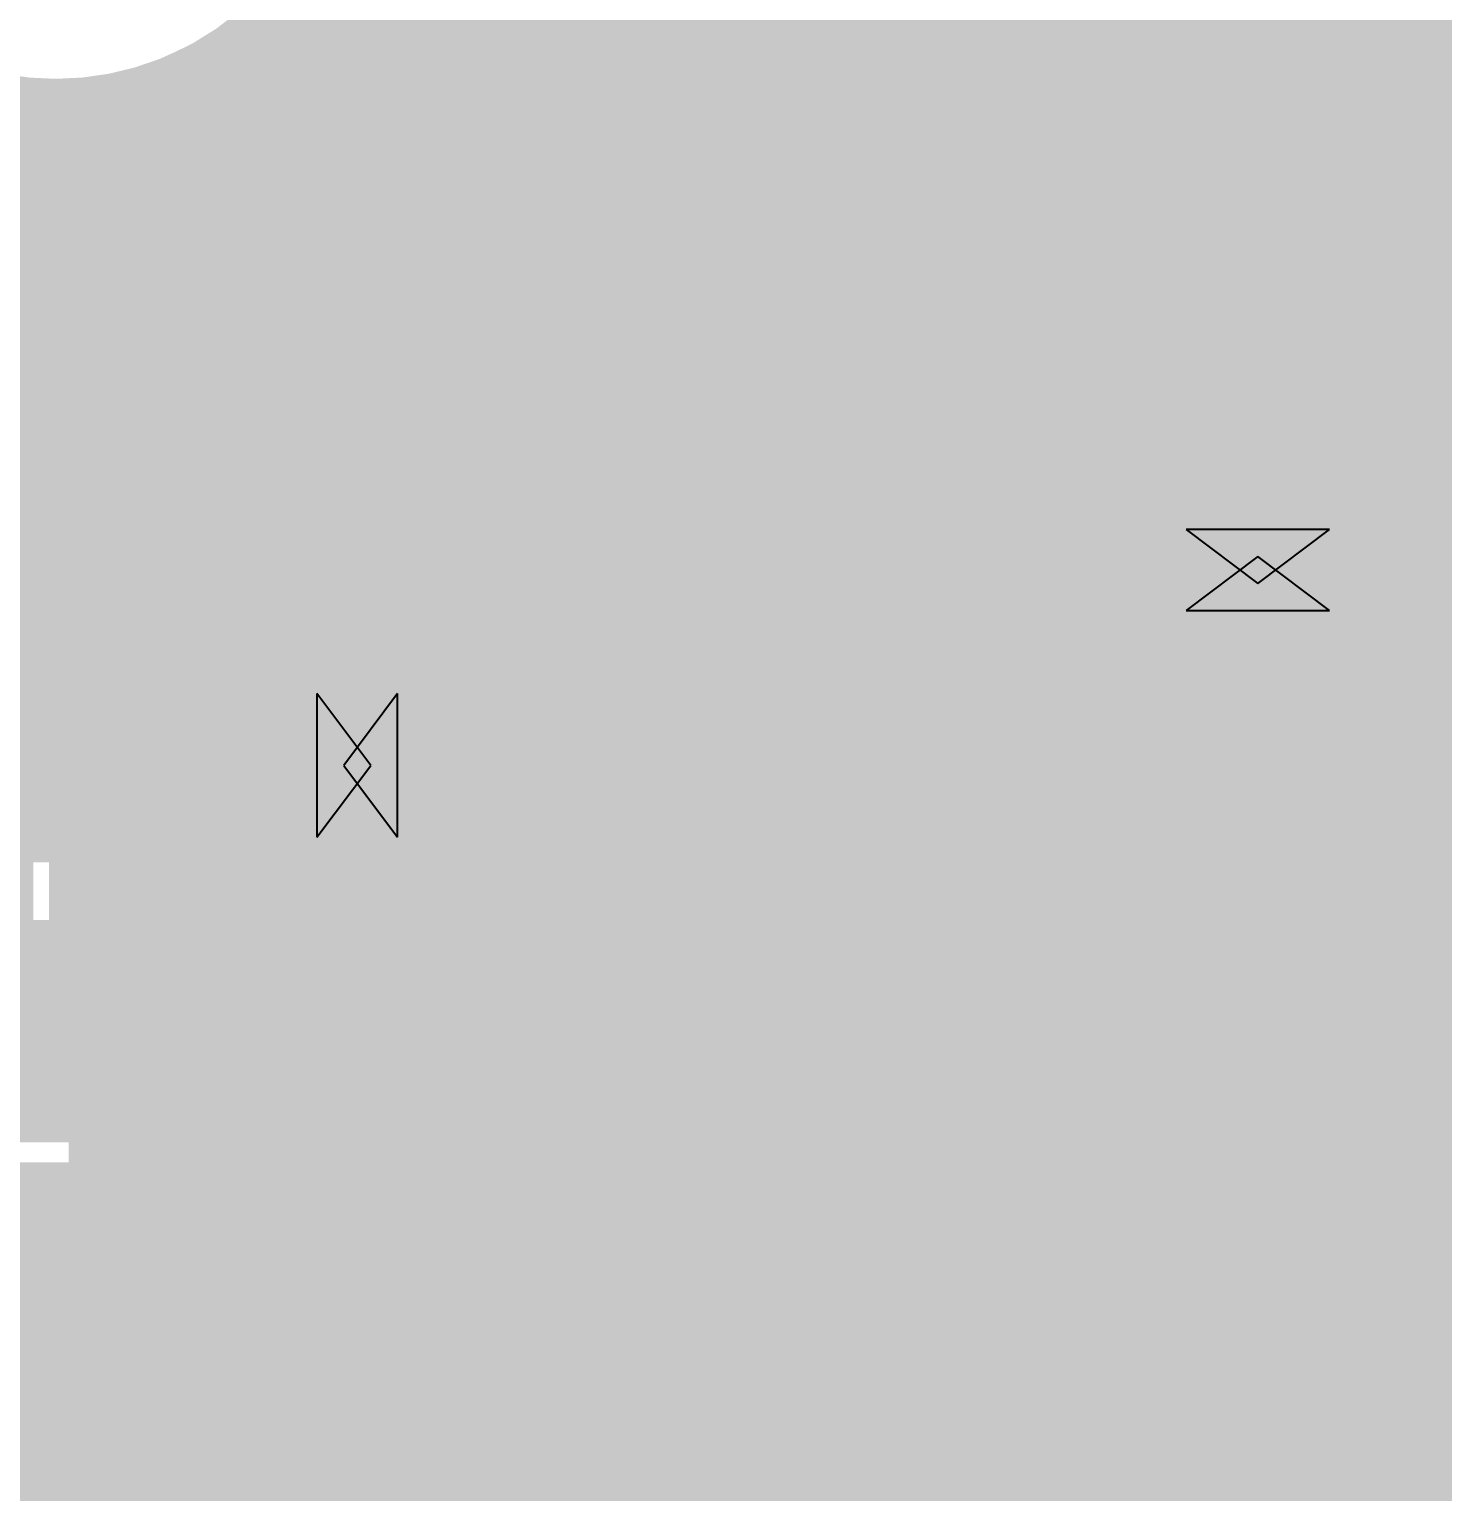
# Model space of a CAD drawing. Header units: inches. Extents: x 0 to 215, y 0 to 215.
# Drawn here: x 0.2835 to 0.3623, y 0.8345 to 0.916 of the extents above; entities that cross this region are included whole.
import ezdxf

# ---------------------------------------------------------------- set-up
doc = ezdxf.new("R2010")
doc.units = ezdxf.units.IN
doc.header["$MEASUREMENT"] = 0
for name, color, linetype in [('BottomLayer', 5, 'Continuous'), ('BottomOverlay', 54, 'Continuous'), ('BottomPaste', 16, 'Continuous'), ('BottomSolder', 6, 'Continuous'), ('TopLayer', 1, 'Continuous'), ('TopOverlay', 2, 'Continuous'), ('TopPaste', 8, 'Continuous'), ('TopSolder', 216, 'Continuous')]:
    doc.layers.add(name, color=color, linetype=linetype)
doc.styles.add('Arial', font='', dxfattribs={"height": 0.2})
doc.styles.get('Arial').set_extended_font_data('Arial')

# ---------------------------------------------------------------- blocks, each defined once
blk = doc.blocks.new('BF82192__10')
at = {"layer": 'BottomLayer'}
for points in [[(-0.153543, 0.151575), (-0.153543, 0.183071), (-0.129921, 0.183071), (-0.129921, 0.151575)], [(-0.106299, 0.151575), (-0.106299, 0.183071), (-0.082677, 0.183071), (-0.082677, 0.151575)]]:
    blk.add_hatch(color=5, dxfattribs=at).paths.add_polyline_path(points)
at = {"layer": 'BottomPaste'}
for points in [[(-0.153543, 0.151575), (-0.153543, 0.183071), (-0.129921, 0.183071), (-0.129921, 0.151575)], [(-0.106299, 0.151575), (-0.106299, 0.183071), (-0.082677, 0.183071), (-0.082677, 0.151575)]]:
    blk.add_hatch(color=16, dxfattribs=at).paths.add_polyline_path(points)
at = {"layer": 'BottomSolder'}
for points in [[(-0.157543, 0.147575), (-0.157543, 0.187071), (-0.125921, 0.187071), (-0.125921, 0.147575)], [(-0.110299, 0.147575), (-0.110299, 0.187071), (-0.078677, 0.187071), (-0.078677, 0.147575)]]:
    blk.add_hatch(color=6, dxfattribs=at).paths.add_polyline_path(points)
at = {"layer": 'BottomOverlay'}
blk.add_lwpolyline([(-0.294898, 0.071118, 0.01, 0.01, -1), (0.295654, 0.071118, 0.01, 0.01, 0)], format="xyseb", dxfattribs=at)
blk.add_lwpolyline([(-0.294898, 0.071118, 0.01, 0.01, -1), (0.295654, 0.071118, 0.01, 0.01, 0)], format="xyseb", dxfattribs=at)
blk = doc.blocks.new('D0201_BI_A_57')
at = {"layer": 'TopLayer'}
for points in [[(-0.015227, 0.007887), (-0.004596, 0.007887), (-0.004596, -0.007861), (-0.015227, -0.007861)], [(0.004848, 0.007887), (0.015477, 0.007887), (0.015477, -0.007861), (0.004848, -0.007861)]]:
    blk.add_hatch(color=1, dxfattribs=at).paths.add_polyline_path(points)
at = {"layer": 'TopPaste'}
for points in [[(-0.015227, 0.007887), (-0.004596, 0.007887), (-0.004596, -0.007861), (-0.015227, -0.007861)], [(0.004848, 0.007887), (0.015477, 0.007887), (0.015477, -0.007861), (0.004848, -0.007861)]]:
    blk.add_hatch(color=8, dxfattribs=at).paths.add_polyline_path(points)
at = {"layer": 'TopSolder'}
for points in [[(-0.017195, 0.009856), (-0.002628, 0.009856), (-0.002628, -0.00983), (-0.017195, -0.00983)], [(0.002878, 0.009856), (0.017447, 0.009856), (0.017447, -0.00983), (0.002878, -0.00983)]]:
    blk.add_hatch(color=216, dxfattribs=at).paths.add_polyline_path(points)
at = {"layer": 'TopOverlay'}
for p, q in [((0.001025, 0.000013), (-0.001975, 0.004013)), ((-0.001975, 0.004013), (-0.001975, -0.003987)), ((0.002525, 0.004013), (-0.000474, 0.000013)), ((0.002525, -0.003987), (0.002525, 0.004013)), ((-0.001975, -0.003987), (0.001025, 0.000013)), ((-0.000474, 0.000013), (0.002525, -0.003987))]:
    blk.add_line(p, q, dxfattribs=at)
for points in [[(-0.021324, 0.013013, 0.002, 0.002, 1), (-0.019325, 0.013013, 0.002, 0.002, 1)], [(-0.021324, 0.013013, 0.002, 0.002, 1), (-0.019325, 0.013013, 0.002, 0.002, 1)], [(-0.003574, 0.013013, 0.002, 0.002, 1), (-0.001574, 0.013013, 0.002, 0.002, 1)], [(0.001525, 0.012787, 0.002, 0.002, 1), (0.003524, 0.012787, 0.002, 0.002, 1)], [(0.001574, 0.013037, 0.002, 0.002, 1), (0.003574, 0.013037, 0.002, 0.002, 1)], [(0.001574, 0.013037, 0.002, 0.002, 1), (0.003574, 0.013037, 0.002, 0.002, 1)], [(0.019325, 0.013037, 0.002, 0.002, 1), (0.021324, 0.013037, 0.002, 0.002, 1)], [(0.019325, 0.013037, 0.002, 0.002, 1), (0.021324, 0.013037, 0.002, 0.002, 1)], [(-0.021324, 0.010013, 0.002, 0.002, 1), (-0.019325, 0.010013, 0.002, 0.002, 1)], [(-0.021324, 0.010013, 0.002, 0.002, 1), (-0.019325, 0.010013, 0.002, 0.002, 1)], [(0.019325, -0.010013, 0.002, 0.002, 1), (0.021324, -0.010013, 0.002, 0.002, 1)], [(0.019325, -0.010013, 0.002, 0.002, 1), (0.021324, -0.010013, 0.002, 0.002, 1)], [(-0.021324, -0.013037, 0.002, 0.002, 1), (-0.019325, -0.013037, 0.002, 0.002, 1)], [(-0.021324, -0.013037, 0.002, 0.002, 1), (-0.019325, -0.013037, 0.002, 0.002, 1)], [(-0.003574, -0.013037, 0.002, 0.002, 1), (-0.001574, -0.013037, 0.002, 0.002, 1)], [(-0.003574, -0.013037, 0.002, 0.002, 1), (-0.001574, -0.013037, 0.002, 0.002, 1)], [(-0.003524, -0.012787, 0.002, 0.002, 1), (-0.001525, -0.012787, 0.002, 0.002, 1)], [(0.001574, -0.013013, 0.002, 0.002, 1), (0.003574, -0.013013, 0.002, 0.002, 1)], [(0.019325, -0.013013, 0.002, 0.002, 1), (0.021324, -0.013013, 0.002, 0.002, 1)], [(0.019325, -0.013013, 0.002, 0.002, 1), (0.021324, -0.013013, 0.002, 0.002, 1)]]:
    blk.add_lwpolyline(points, format="xyseb", close=True, dxfattribs=at)
for points in [[(-0.002574, 0.013013, 0.004, 0.004, 0), (-0.020324, 0.013013, 0.004, 0.004, 0)], [(-0.020324, 0.013013, 0.004, 0.004, 0), (-0.020324, 0.010013, 0.004, 0.004, 0)], [(0.002574, 0.013037, 0.004, 0.004, 0), (0.002524, 0.012787, 0.004, 0.004, 0)], [(0.020324, 0.013037, 0.004, 0.004, 0), (0.002574, 0.013037, 0.004, 0.004, 0)], [(0.020324, 0.013037, 0.004, 0.004, 0), (0.020324, -0.010013, 0.004, 0.004, 0)], [(-0.020324, 0.010013, 0.004, 0.004, 0), (-0.020324, -0.013037, 0.004, 0.004, 0)], [(0.020324, -0.010013, 0.004, 0.004, 0), (0.020324, -0.013013, 0.004, 0.004, 0)], [(-0.002574, -0.013037, 0.004, 0.004, 0), (-0.020324, -0.013037, 0.004, 0.004, 0)], [(-0.002524, -0.012787, 0.004, 0.004, 0), (-0.002574, -0.013037, 0.004, 0.004, 0)], [(0.020324, -0.013013, 0.004, 0.004, 0), (0.002574, -0.013013, 0.004, 0.004, 0)]]:
    blk.add_lwpolyline(points, format="xyseb", dxfattribs=at)
blk = doc.blocks.new('D0201_BI_A_60')
at = {"layer": 'TopLayer'}
for points in [[(-0.015227, 0.007887), (-0.004596, 0.007887), (-0.004596, -0.007861), (-0.015227, -0.007861)], [(0.004848, 0.007887), (0.015477, 0.007887), (0.015477, -0.007861), (0.004848, -0.007861)]]:
    blk.add_hatch(color=1, dxfattribs=at).paths.add_polyline_path(points)
at = {"layer": 'TopPaste'}
for points in [[(-0.015227, 0.007887), (-0.004596, 0.007887), (-0.004596, -0.007861), (-0.015227, -0.007861)], [(0.004848, 0.007887), (0.015477, 0.007887), (0.015477, -0.007861), (0.004848, -0.007861)]]:
    blk.add_hatch(color=8, dxfattribs=at).paths.add_polyline_path(points)
at = {"layer": 'TopSolder'}
for points in [[(-0.017195, 0.009856), (-0.002628, 0.009856), (-0.002628, -0.00983), (-0.017195, -0.00983)], [(0.002878, 0.009856), (0.017447, 0.009856), (0.017447, -0.00983), (0.002878, -0.00983)]]:
    blk.add_hatch(color=216, dxfattribs=at).paths.add_polyline_path(points)
at = {"layer": 'TopOverlay'}
for p, q in [((0.001025, 0.000013), (-0.001975, 0.004013)), ((-0.001975, 0.004013), (-0.001975, -0.003987)), ((0.002525, 0.004013), (-0.000474, 0.000013)), ((0.002525, -0.003987), (0.002525, 0.004013)), ((-0.001975, -0.003987), (0.001025, 0.000013)), ((-0.000474, 0.000013), (0.002525, -0.003987))]:
    blk.add_line(p, q, dxfattribs=at)
for points in [[(-0.021324, 0.013013, 0.002, 0.002, 1), (-0.019325, 0.013013, 0.002, 0.002, 1)], [(-0.021324, 0.013013, 0.002, 0.002, 1), (-0.019325, 0.013013, 0.002, 0.002, 1)], [(-0.003574, 0.013013, 0.002, 0.002, 1), (-0.001574, 0.013013, 0.002, 0.002, 1)], [(0.001525, 0.012787, 0.002, 0.002, 1), (0.003524, 0.012787, 0.002, 0.002, 1)], [(0.001574, 0.013037, 0.002, 0.002, 1), (0.003574, 0.013037, 0.002, 0.002, 1)], [(0.001574, 0.013037, 0.002, 0.002, 1), (0.003574, 0.013037, 0.002, 0.002, 1)], [(0.019325, 0.013037, 0.002, 0.002, 1), (0.021324, 0.013037, 0.002, 0.002, 1)], [(0.019325, 0.013037, 0.002, 0.002, 1), (0.021324, 0.013037, 0.002, 0.002, 1)], [(-0.021324, 0.010013, 0.002, 0.002, 1), (-0.019325, 0.010013, 0.002, 0.002, 1)], [(-0.021324, 0.010013, 0.002, 0.002, 1), (-0.019325, 0.010013, 0.002, 0.002, 1)], [(0.019325, -0.010013, 0.002, 0.002, 1), (0.021324, -0.010013, 0.002, 0.002, 1)], [(0.019325, -0.010013, 0.002, 0.002, 1), (0.021324, -0.010013, 0.002, 0.002, 1)], [(-0.021324, -0.013037, 0.002, 0.002, 1), (-0.019325, -0.013037, 0.002, 0.002, 1)], [(-0.021324, -0.013037, 0.002, 0.002, 1), (-0.019325, -0.013037, 0.002, 0.002, 1)], [(-0.003574, -0.013037, 0.002, 0.002, 1), (-0.001574, -0.013037, 0.002, 0.002, 1)], [(-0.003574, -0.013037, 0.002, 0.002, 1), (-0.001574, -0.013037, 0.002, 0.002, 1)], [(-0.003524, -0.012787, 0.002, 0.002, 1), (-0.001525, -0.012787, 0.002, 0.002, 1)], [(0.001574, -0.013013, 0.002, 0.002, 1), (0.003574, -0.013013, 0.002, 0.002, 1)], [(0.019325, -0.013013, 0.002, 0.002, 1), (0.021324, -0.013013, 0.002, 0.002, 1)], [(0.019325, -0.013013, 0.002, 0.002, 1), (0.021324, -0.013013, 0.002, 0.002, 1)]]:
    blk.add_lwpolyline(points, format="xyseb", close=True, dxfattribs=at)
for points in [[(-0.002574, 0.013013, 0.004, 0.004, 0), (-0.020324, 0.013013, 0.004, 0.004, 0)], [(-0.020324, 0.010013, 0.004, 0.004, 0), (-0.020324, 0.013013, 0.004, 0.004, 0)], [(0.002524, 0.012787, 0.004, 0.004, 0), (0.002574, 0.013037, 0.004, 0.004, 0)], [(0.020324, 0.013037, 0.004, 0.004, 0), (0.002574, 0.013037, 0.004, 0.004, 0)], [(0.020324, -0.010013, 0.004, 0.004, 0), (0.020324, 0.013037, 0.004, 0.004, 0)], [(-0.020324, -0.013037, 0.004, 0.004, 0), (-0.020324, 0.010013, 0.004, 0.004, 0)], [(0.020324, -0.013013, 0.004, 0.004, 0), (0.020324, -0.010013, 0.004, 0.004, 0)], [(-0.002574, -0.013037, 0.004, 0.004, 0), (-0.020324, -0.013037, 0.004, 0.004, 0)], [(-0.002574, -0.013037, 0.004, 0.004, 0), (-0.002524, -0.012787, 0.004, 0.004, 0)], [(0.020324, -0.013013, 0.004, 0.004, 0), (0.002574, -0.013013, 0.004, 0.004, 0)]]:
    blk.add_lwpolyline(points, format="xyseb", dxfattribs=at)
blk = doc.blocks.new('C0402_64')
at = {"layer": 'TopLayer'}
for points in [[(-0.02953, 0.012795), (-0.00591, 0.012795), (-0.00591, -0.012795), (-0.02953, -0.012795)], [(0.00591, 0.012795), (0.02953, 0.012795), (0.02953, -0.012795), (0.00591, -0.012795)]]:
    blk.add_hatch(color=1, dxfattribs=at).paths.add_polyline_path(points)
at = {"layer": 'TopPaste'}
for points in [[(-0.02953, 0.012795), (-0.00591, 0.012795), (-0.00591, -0.012795), (-0.02953, -0.012795)], [(0.00591, 0.012795), (0.02953, 0.012795), (0.02953, -0.012795), (0.00591, -0.012795)]]:
    blk.add_hatch(color=8, dxfattribs=at).paths.add_polyline_path(points)
at = {"layer": 'TopSolder'}
for points in [[(-0.03153, 0.014795), (-0.00391, 0.014795), (-0.00391, -0.014795), (-0.03153, -0.014795)], [(0.00391, 0.014795), (0.03153, 0.014795), (0.03153, -0.014795), (0.00391, -0.014795)]]:
    blk.add_hatch(color=216, dxfattribs=at).paths.add_polyline_path(points)
at = {"layer": 'TopOverlay'}
for points in [[(-0.032, -0.017, 0.004, 0.004, 0), (-0.032, 0.017, 0.004, 0.004, 0)], [(-0.007, 0.017, 0.004, 0.004, 0), (-0.032, 0.017, 0.004, 0.004, 0)], [(0.011, 0.017, 0.004, 0.004, 0), (0.008, 0.017, 0.004, 0.004, 0)], [(0.032, 0.017, 0.004, 0.004, 0), (0.011, 0.017, 0.004, 0.004, 0)], [(0.032, -0.017, 0.004, 0.004, 0), (0.032, 0.017, 0.004, 0.004, 0)], [(-0.011, -0.017, 0.004, 0.004, 0), (-0.032, -0.017, 0.004, 0.004, 0)], [(-0.007, -0.017, 0.004, 0.004, 0), (-0.011, -0.017, 0.004, 0.004, 0)], [(0.032, -0.017, 0.004, 0.004, 0), (0.008, -0.017, 0.004, 0.004, 0)]]:
    blk.add_lwpolyline(points, format="xyseb", dxfattribs=at)
for points in [[(-0.033, 0.017, 0.002, 0.002, 1), (-0.031, 0.017, 0.002, 0.002, 1)], [(-0.033, 0.017, 0.002, 0.002, 1), (-0.031, 0.017, 0.002, 0.002, 1)], [(-0.008, 0.017, 0.002, 0.002, 1), (-0.006, 0.017, 0.002, 0.002, 1)], [(0.007, 0.017, 0.002, 0.002, 1), (0.009, 0.017, 0.002, 0.002, 1)], [(0.01, 0.017, 0.002, 0.002, 1), (0.012, 0.017, 0.002, 0.002, 1)], [(0.01, 0.017, 0.002, 0.002, 1), (0.012, 0.017, 0.002, 0.002, 1)], [(0.031, 0.017, 0.002, 0.002, 1), (0.033, 0.017, 0.002, 0.002, 1)], [(0.031, 0.017, 0.002, 0.002, 1), (0.033, 0.017, 0.002, 0.002, 1)], [(-0.033, -0.017, 0.002, 0.002, 1), (-0.031, -0.017, 0.002, 0.002, 1)], [(-0.033, -0.017, 0.002, 0.002, 1), (-0.031, -0.017, 0.002, 0.002, 1)], [(-0.012, -0.017, 0.002, 0.002, 1), (-0.01, -0.017, 0.002, 0.002, 1)], [(-0.012, -0.017, 0.002, 0.002, 1), (-0.01, -0.017, 0.002, 0.002, 1)], [(-0.008, -0.017, 0.002, 0.002, 1), (-0.006, -0.017, 0.002, 0.002, 1)], [(0.007, -0.017, 0.002, 0.002, 1), (0.009, -0.017, 0.002, 0.002, 1)], [(0.031, -0.017, 0.002, 0.002, 1), (0.033, -0.017, 0.002, 0.002, 1)], [(0.031, -0.017, 0.002, 0.002, 1), (0.033, -0.017, 0.002, 0.002, 1)]]:
    blk.add_lwpolyline(points, format="xyseb", close=True, dxfattribs=at)
blk = doc.blocks.new('C0201_70')
at = {"layer": 'TopLayer'}
for points in [[(-0.016727, 0.007874), (-0.004916, 0.007874), (-0.004916, -0.007874), (-0.016727, -0.007874)], [(0.004919, 0.007874), (0.01673, 0.007874), (0.01673, -0.007874), (0.004919, -0.007874)]]:
    blk.add_hatch(color=1, dxfattribs=at).paths.add_polyline_path(points)
at = {"layer": 'TopPaste'}
for points in [[(-0.016727, 0.007874), (-0.004916, 0.007874), (-0.004916, -0.007874), (-0.016727, -0.007874)], [(0.004919, 0.007874), (0.01673, 0.007874), (0.01673, -0.007874), (0.004919, -0.007874)]]:
    blk.add_hatch(color=8, dxfattribs=at).paths.add_polyline_path(points)
at = {"layer": 'TopSolder'}
for points in [[(-0.020727, 0.011874), (-0.000916, 0.011874), (-0.000916, -0.011874), (-0.020727, -0.011874)], [(0.000919, 0.011874), (0.02073, 0.011874), (0.02073, -0.011874), (0.000919, -0.011874)]]:
    blk.add_hatch(color=216, dxfattribs=at).paths.add_polyline_path(points)
at = {"layer": 'TopOverlay'}
for points in [[(-0.023623, 0.011812, 0.003937, 0.003937, -0.414214), (-0.020474, 0.014961, 0.003937, 0.003937, 0)], [(-0.019685, 0.014961, 0.003937, 0.003937, 0), (-0.020474, 0.014961, 0.003937, 0.003937, 0)], [(-0.003935, 0.014961, 0.003937, 0.003937, 0), (-0.019685, 0.014961, 0.003937, 0.003937, 0)], [(0.019685, 0.014961, 0.003937, 0.003937, 0), (0.003938, 0.014961, 0.003937, 0.003937, 0)], [(0.020474, 0.014961, 0.003937, 0.003937, 0), (0.019685, 0.014961, 0.003937, 0.003937, 0)], [(0.020474, 0.014961, 0.003937, 0.003937, -0.414214), (0.023623, 0.011812, 0.003937, 0.003937, 0)], [(-0.023623, 0.011812, 0.003937, 0.003937, 0), (-0.023623, -0.011811, 0.003937, 0.003937, 0)], [(0.023623, 0.011812, 0.003937, 0.003937, 0), (0.023623, -0.011811, 0.003937, 0.003937, 0)], [(-0.020473, -0.014961, 0.003937, 0.003937, -0.414214), (-0.023623, -0.011811, 0.003937, 0.003937, 0)], [(0.023623, -0.011811, 0.003937, 0.003937, -0.414214), (0.020473, -0.014961, 0.003937, 0.003937, 0)], [(-0.019685, -0.014961, 0.003937, 0.003937, 0), (-0.020473, -0.014961, 0.003937, 0.003937, 0)], [(-0.003935, -0.014961, 0.003937, 0.003937, 0), (-0.019685, -0.014961, 0.003937, 0.003937, 0)], [(0.019685, -0.014961, 0.003937, 0.003937, 0), (0.003938, -0.014961, 0.003937, 0.003937, 0)], [(0.020473, -0.014961, 0.003937, 0.003937, 0), (0.019685, -0.014961, 0.003937, 0.003937, 0)]]:
    blk.add_lwpolyline(points, format="xyseb", dxfattribs=at)
for points in [[(-0.021458, 0.014961, 0.001969, 0.001969, 1), (-0.01949, 0.014961, 0.001969, 0.001969, 1)], [(-0.021458, 0.014961, 0.001969, 0.001969, 1), (-0.01949, 0.014961, 0.001969, 0.001969, 1)], [(-0.020669, 0.014961, 0.001969, 0.001969, 1), (-0.018701, 0.014961, 0.001969, 0.001969, 1)], [(-0.020669, 0.014961, 0.001969, 0.001969, 1), (-0.018701, 0.014961, 0.001969, 0.001969, 1)], [(-0.004919, 0.014961, 0.001969, 0.001969, 1), (-0.002951, 0.014961, 0.001969, 0.001969, 1)], [(0.002954, 0.014961, 0.001969, 0.001969, 1), (0.004922, 0.014961, 0.001969, 0.001969, 1)], [(0.018701, 0.014961, 0.001969, 0.001969, 1), (0.020669, 0.014961, 0.001969, 0.001969, 1)], [(0.018701, 0.014961, 0.001969, 0.001969, 1), (0.020669, 0.014961, 0.001969, 0.001969, 1)], [(0.01949, 0.014961, 0.001969, 0.001969, 1), (0.021458, 0.014961, 0.001969, 0.001969, 1)], [(0.01949, 0.014961, 0.001969, 0.001969, 1), (0.021458, 0.014961, 0.001969, 0.001969, 1)], [(-0.024607, 0.011812, 0.001969, 0.001969, 1), (-0.022639, 0.011812, 0.001969, 0.001969, 1)], [(-0.024607, 0.011812, 0.001969, 0.001969, 1), (-0.022639, 0.011812, 0.001969, 0.001969, 1)], [(0.022639, 0.011812, 0.001969, 0.001969, 1), (0.024607, 0.011812, 0.001969, 0.001969, 1)], [(0.022639, 0.011812, 0.001969, 0.001969, 1), (0.024607, 0.011812, 0.001969, 0.001969, 1)], [(-0.024607, -0.011811, 0.001969, 0.001969, 1), (-0.022639, -0.011811, 0.001969, 0.001969, 1)], [(-0.024607, -0.011811, 0.001969, 0.001969, 1), (-0.022639, -0.011811, 0.001969, 0.001969, 1)], [(0.022639, -0.011811, 0.001969, 0.001969, 1), (0.024607, -0.011811, 0.001969, 0.001969, 1)], [(0.022639, -0.011811, 0.001969, 0.001969, 1), (0.024607, -0.011811, 0.001969, 0.001969, 1)], [(-0.021457, -0.014961, 0.001969, 0.001969, 1), (-0.019489, -0.014961, 0.001969, 0.001969, 1)], [(-0.021457, -0.014961, 0.001969, 0.001969, 1), (-0.019489, -0.014961, 0.001969, 0.001969, 1)], [(-0.020669, -0.014961, 0.001969, 0.001969, 1), (-0.018701, -0.014961, 0.001969, 0.001969, 1)], [(-0.020669, -0.014961, 0.001969, 0.001969, 1), (-0.018701, -0.014961, 0.001969, 0.001969, 1)], [(-0.004919, -0.014961, 0.001969, 0.001969, 1), (-0.002951, -0.014961, 0.001969, 0.001969, 1)], [(0.002954, -0.014961, 0.001969, 0.001969, 1), (0.004922, -0.014961, 0.001969, 0.001969, 1)], [(0.018701, -0.014961, 0.001969, 0.001969, 1), (0.020669, -0.014961, 0.001969, 0.001969, 1)], [(0.018701, -0.014961, 0.001969, 0.001969, 1), (0.020669, -0.014961, 0.001969, 0.001969, 1)], [(0.019489, -0.014961, 0.001969, 0.001969, 1), (0.021457, -0.014961, 0.001969, 0.001969, 1)], [(0.019489, -0.014961, 0.001969, 0.001969, 1), (0.021457, -0.014961, 0.001969, 0.001969, 1)]]:
    blk.add_lwpolyline(points, format="xyseb", close=True, dxfattribs=at)

msp = doc.modelspace()

# ---------------------------------------------------------------- linework, layer by layer
at = {"layer": 'BottomLayer'}
for points in [[(0.192, 0.835, 0.011811, 0.011811, 0), (0.285, 0.928, 0.011811, 0.011811, 0)], [(0.303248, 0.929, 0.005, 0.005, -0.29825), (0.292297, 0.912274, 0.005, 0.005, 0)], [(0.297365, 0.91558, 0.005, 0.005, 0), (0.382854, 0.91558, 0.005, 0.005, 0)], [(0.272911, 0.892889, 0.005, 0.005, 0), (0.292297, 0.912274, 0.005, 0.005, 0)], [(0.291587, 0.911564, 0.005, 0.005, 0), (0.382854, 0.911564, 0.005, 0.005, 0)], [(0.287571, 0.907548, 0.005, 0.005, 0), (0.382854, 0.907548, 0.005, 0.005, 0)], [(0.283555, 0.903532, 0.005, 0.005, 0), (0.382854, 0.903532, 0.005, 0.005, 0)], [(0.279539, 0.899517, 0.005, 0.005, 0), (0.382854, 0.899517, 0.005, 0.005, 0)], [(0.275524, 0.895501, 0.005, 0.005, 0), (0.382854, 0.895501, 0.005, 0.005, 0)], [(0.272911, 0.892889, 0.005, 0.005, -0.293287), (0.284232, 0.876752, 0.005, 0.005, 0)], [(0.275654, 0.891485, 0.005, 0.005, 0), (0.382854, 0.891485, 0.005, 0.005, 0)], [(0.280193, 0.88747, 0.005, 0.005, 0), (0.382854, 0.88747, 0.005, 0.005, 0)], [(0.282656, 0.883454, 0.005, 0.005, 0), (0.382854, 0.883454, 0.005, 0.005, 0)], [(0.286398, 0.88213, 0.005, 0.005, 0), (0.322894, 0.88213, 0.005, 0.005, 0)], [(0.286398, 0.876752, 0.005, 0.005, 0), (0.286398, 0.88213, 0.005, 0.005, 0)], [(0.322894, 0.83776, 0.005, 0.005, 0), (0.322894, 0.88213, 0.005, 0.005, 0)], [(0.333642, 0.88213, 0.005, 0.005, 0), (0.370138, 0.88213, 0.005, 0.005, 0)], [(0.333642, 0.83776, 0.005, 0.005, 0), (0.333642, 0.88213, 0.005, 0.005, 0)], [(0.35189, 0.859945, 0.01, 0.01, 0), (0.35189, 0.87963, 0.01, 0.01, 0)], [(0.322894, 0.879438, 0.005, 0.005, 0), (0.333642, 0.879438, 0.005, 0.005, 0)], [(0.322894, 0.875423, 0.005, 0.005, 0), (0.333642, 0.875423, 0.005, 0.005, 0)], [(0.322894, 0.871407, 0.005, 0.005, 0), (0.333642, 0.871407, 0.005, 0.005, 0)], [(0.322894, 0.867391, 0.005, 0.005, 0), (0.333642, 0.867391, 0.005, 0.005, 0)], [(0.275118, 0.860472, 0.011811, 0.011811, 0), (0.304118, 0.860472, 0.011811, 0.011811, 0)], [(0.304118, 0.860472, 0.011811, 0.011811, 0), (0.30459, 0.86, 0.011811, 0.011811, 0)], [(0.322894, 0.863375, 0.005, 0.005, 0), (0.333642, 0.863375, 0.005, 0.005, 0)], [(0.35189, 0.856008, 0.011811, 0.011811, 0), (0.35189, 0.859945, 0.011811, 0.011811, 0)], [(0.336142, 0.859945, 0.01, 0.01, 0), (0.35189, 0.859945, 0.01, 0.01, 0)], [(0.35189, 0.859945, 0.01, 0.01, 0), (0.367638, 0.859945, 0.01, 0.01, 0)], [(0.35189, 0.84026, 0.01, 0.01, 0), (0.35189, 0.859945, 0.01, 0.01, 0)], [(0.30459, 0.86, 0.007874, 0.007874, 0), (0.304646, 0.859945, 0.007874, 0.007874, 0)], [(0.322894, 0.85936, 0.005, 0.005, 0), (0.333642, 0.85936, 0.005, 0.005, 0)], [(0.35189, 0.856008, 0.011811, 0.011811, 0), (0.383898, 0.824, 0.011811, 0.011811, 0)], [(0.322894, 0.855344, 0.005, 0.005, 0), (0.333642, 0.855344, 0.005, 0.005, 0)], [(0.322894, 0.851328, 0.005, 0.005, 0), (0.333642, 0.851328, 0.005, 0.005, 0)], [(0.322894, 0.847313, 0.005, 0.005, 0), (0.333642, 0.847313, 0.005, 0.005, 0)], [(0.275118, 0.844193, 0.005, 0.005, 0), (0.286398, 0.844193, 0.005, 0.005, 0)], [(0.286398, 0.83776, 0.005, 0.005, 0), (0.286398, 0.844193, 0.005, 0.005, 0)], [(0.22332, 0.843297, 0.005, 0.005, 0), (0.286398, 0.843297, 0.005, 0.005, 0)], [(0.322894, 0.843297, 0.005, 0.005, 0), (0.333642, 0.843297, 0.005, 0.005, 0)], [(0.219304, 0.839281, 0.005, 0.005, 0), (0.286398, 0.839281, 0.005, 0.005, 0)], [(0.322894, 0.839281, 0.005, 0.005, 0), (0.333642, 0.839281, 0.005, 0.005, 0)], [(0.286398, 0.83776, 0.005, 0.005, 0), (0.322894, 0.83776, 0.005, 0.005, 0)], [(0.333642, 0.83776, 0.005, 0.005, 0), (0.370138, 0.83776, 0.005, 0.005, 0)], [(0.215288, 0.835266, 0.005, 0.005, 0), (0.311861, 0.835266, 0.005, 0.005, 0)], [(0.299762, 0.815563, 0.005, 0.005, -1.216651), (0.327311, 0.821, 0.005, 0.005, 0)], [(0.313, 0.821, 0.01, 0.01, 0), (0.313, 0.832811, 0.01, 0.01, 0)], [(0.314139, 0.835266, 0.005, 0.005, 0), (0.480295, 0.835266, 0.005, 0.005, 0)]]:
    msp.add_lwpolyline(points, format="xyseb", dxfattribs=at)
for points in [[(0.296115, 0.91558, 0.0025, 0.0025, 1), (0.298615, 0.91558, 0.0025, 0.0025, 1)], [(0.291047, 0.912274, 0.0025, 0.0025, 1), (0.293547, 0.912274, 0.0025, 0.0025, 1)], [(0.291047, 0.912274, 0.0025, 0.0025, 1), (0.293547, 0.912274, 0.0025, 0.0025, 1)], [(0.290336, 0.911564, 0.0025, 0.0025, 1), (0.292836, 0.911564, 0.0025, 0.0025, 1)], [(0.286321, 0.907548, 0.0025, 0.0025, 1), (0.288821, 0.907548, 0.0025, 0.0025, 1)], [(0.282305, 0.903532, 0.0025, 0.0025, 1), (0.284805, 0.903532, 0.0025, 0.0025, 1)], [(0.281406, 0.883454, 0.0025, 0.0025, 1), (0.283906, 0.883454, 0.0025, 0.0025, 1)], [(0.285148, 0.88213, 0.0025, 0.0025, 1), (0.287648, 0.88213, 0.0025, 0.0025, 1)], [(0.285148, 0.88213, 0.0025, 0.0025, 1), (0.287648, 0.88213, 0.0025, 0.0025, 1)], [(0.321644, 0.88213, 0.0025, 0.0025, 1), (0.324144, 0.88213, 0.0025, 0.0025, 1)], [(0.321644, 0.88213, 0.0025, 0.0025, 1), (0.324144, 0.88213, 0.0025, 0.0025, 1)], [(0.332392, 0.88213, 0.0025, 0.0025, 1), (0.334892, 0.88213, 0.0025, 0.0025, 1)], [(0.332392, 0.88213, 0.0025, 0.0025, 1), (0.334892, 0.88213, 0.0025, 0.0025, 1)], [(0.34939, 0.87963, 0.005, 0.005, 1), (0.35439, 0.87963, 0.005, 0.005, 1)], [(0.321644, 0.879438, 0.0025, 0.0025, 1), (0.324144, 0.879438, 0.0025, 0.0025, 1)], [(0.332392, 0.879438, 0.0025, 0.0025, 1), (0.334892, 0.879438, 0.0025, 0.0025, 1)], [(0.282983, 0.876752, 0.0025, 0.0025, 1), (0.285482, 0.876752, 0.0025, 0.0025, 1)], [(0.285148, 0.876752, 0.0025, 0.0025, 1), (0.287648, 0.876752, 0.0025, 0.0025, 1)], [(0.321644, 0.875423, 0.0025, 0.0025, 1), (0.324144, 0.875423, 0.0025, 0.0025, 1)], [(0.332392, 0.875423, 0.0025, 0.0025, 1), (0.334892, 0.875423, 0.0025, 0.0025, 1)], [(0.321644, 0.871407, 0.0025, 0.0025, 1), (0.324144, 0.871407, 0.0025, 0.0025, 1)], [(0.332392, 0.871407, 0.0025, 0.0025, 1), (0.334892, 0.871407, 0.0025, 0.0025, 1)], [(0.321644, 0.867391, 0.0025, 0.0025, 1), (0.324144, 0.867391, 0.0025, 0.0025, 1)], [(0.332392, 0.867391, 0.0025, 0.0025, 1), (0.334892, 0.867391, 0.0025, 0.0025, 1)], [(0.301165, 0.860472, 0.005906, 0.005906, 1), (0.307071, 0.860472, 0.005906, 0.005906, 1)], [(0.301165, 0.860472, 0.005906, 0.005906, 1), (0.307071, 0.860472, 0.005906, 0.005906, 1)], [(0.301638, 0.86, 0.005906, 0.005906, 1), (0.307543, 0.86, 0.005906, 0.005906, 1)], [(0.321644, 0.863375, 0.0025, 0.0025, 1), (0.324144, 0.863375, 0.0025, 0.0025, 1)], [(0.332392, 0.863375, 0.0025, 0.0025, 1), (0.334892, 0.863375, 0.0025, 0.0025, 1)], [(0.348937, 0.859945, 0.005906, 0.005906, 1), (0.354843, 0.859945, 0.005906, 0.005906, 1)], [(0.333642, 0.859945, 0.005, 0.005, 1), (0.338642, 0.859945, 0.005, 0.005, 1)], [(0.34939, 0.859945, 0.005, 0.005, 1), (0.35439, 0.859945, 0.005, 0.005, 1)], [(0.34939, 0.859945, 0.005, 0.005, 1), (0.35439, 0.859945, 0.005, 0.005, 1)], [(0.34939, 0.859945, 0.005, 0.005, 1), (0.35439, 0.859945, 0.005, 0.005, 1)], [(0.34939, 0.859945, 0.005, 0.005, 1), (0.35439, 0.859945, 0.005, 0.005, 1)], [(0.302622, 0.86, 0.003937, 0.003937, 1), (0.306559, 0.86, 0.003937, 0.003937, 1)], [(0.302677, 0.859945, 0.003937, 0.003937, 1), (0.306614, 0.859945, 0.003937, 0.003937, 1)], [(0.321644, 0.85936, 0.0025, 0.0025, 1), (0.324144, 0.85936, 0.0025, 0.0025, 1)], [(0.332392, 0.85936, 0.0025, 0.0025, 1), (0.334892, 0.85936, 0.0025, 0.0025, 1)], [(0.348937, 0.856008, 0.005906, 0.005906, 1), (0.354843, 0.856008, 0.005906, 0.005906, 1)], [(0.348937, 0.856008, 0.005906, 0.005906, 1), (0.354843, 0.856008, 0.005906, 0.005906, 1)], [(0.321644, 0.855344, 0.0025, 0.0025, 1), (0.324144, 0.855344, 0.0025, 0.0025, 1)], [(0.332392, 0.855344, 0.0025, 0.0025, 1), (0.334892, 0.855344, 0.0025, 0.0025, 1)], [(0.321644, 0.851328, 0.0025, 0.0025, 1), (0.324144, 0.851328, 0.0025, 0.0025, 1)], [(0.332392, 0.851328, 0.0025, 0.0025, 1), (0.334892, 0.851328, 0.0025, 0.0025, 1)], [(0.321644, 0.847313, 0.0025, 0.0025, 1), (0.324144, 0.847313, 0.0025, 0.0025, 1)], [(0.332392, 0.847313, 0.0025, 0.0025, 1), (0.334892, 0.847313, 0.0025, 0.0025, 1)], [(0.285148, 0.844193, 0.0025, 0.0025, 1), (0.287648, 0.844193, 0.0025, 0.0025, 1)], [(0.285148, 0.844193, 0.0025, 0.0025, 1), (0.287648, 0.844193, 0.0025, 0.0025, 1)], [(0.285148, 0.843297, 0.0025, 0.0025, 1), (0.287648, 0.843297, 0.0025, 0.0025, 1)], [(0.321644, 0.843297, 0.0025, 0.0025, 1), (0.324144, 0.843297, 0.0025, 0.0025, 1)], [(0.332392, 0.843297, 0.0025, 0.0025, 1), (0.334892, 0.843297, 0.0025, 0.0025, 1)], [(0.34939, 0.84026, 0.005, 0.005, 1), (0.35439, 0.84026, 0.005, 0.005, 1)], [(0.285148, 0.839281, 0.0025, 0.0025, 1), (0.287648, 0.839281, 0.0025, 0.0025, 1)], [(0.321644, 0.839281, 0.0025, 0.0025, 1), (0.324144, 0.839281, 0.0025, 0.0025, 1)], [(0.332392, 0.839281, 0.0025, 0.0025, 1), (0.334892, 0.839281, 0.0025, 0.0025, 1)], [(0.285148, 0.83776, 0.0025, 0.0025, 1), (0.287648, 0.83776, 0.0025, 0.0025, 1)], [(0.285148, 0.83776, 0.0025, 0.0025, 1), (0.287648, 0.83776, 0.0025, 0.0025, 1)], [(0.321644, 0.83776, 0.0025, 0.0025, 1), (0.324144, 0.83776, 0.0025, 0.0025, 1)], [(0.321644, 0.83776, 0.0025, 0.0025, 1), (0.324144, 0.83776, 0.0025, 0.0025, 1)], [(0.332392, 0.83776, 0.0025, 0.0025, 1), (0.334892, 0.83776, 0.0025, 0.0025, 1)], [(0.332392, 0.83776, 0.0025, 0.0025, 1), (0.334892, 0.83776, 0.0025, 0.0025, 1)], [(0.3105, 0.832811, 0.005, 0.005, 1), (0.3155, 0.832811, 0.005, 0.005, 1)], [(0.310611, 0.835266, 0.0025, 0.0025, 1), (0.313111, 0.835266, 0.0025, 0.0025, 1)], [(0.312889, 0.835266, 0.0025, 0.0025, 1), (0.315389, 0.835266, 0.0025, 0.0025, 1)]]:
    msp.add_lwpolyline(points, format="xyseb", close=True, dxfattribs=at)
at = {"layer": 'TopLayer'}
for points in [[(0.293244, 0.912721, 0.005, 0.005, -0.392161), (0.269392, 0.919546, 0.005, 0.005, 0)], [(0.293244, 0.912721, 0.005, 0.005, 0), (0.370737, 0.912721, 0.005, 0.005, 0)], [(0.290383, 0.911564, 0.005, 0.005, 0), (0.370721, 0.911564, 0.005, 0.005, 0)], [(0.343833, 0.907826, 0.005, 0.005, -0.24151), (0.35678, 0.909563, 0.005, 0.005, 0)], [(0.35678, 0.909563, 0.005, 0.005, 0), (0.370721, 0.909563, 0.005, 0.005, 0)], [(0.337689, 0.907826, 0.005, 0.005, 0), (0.343833, 0.907826, 0.005, 0.005, 0)], [(0.337689, 0.896074, 0.005, 0.005, 0), (0.337689, 0.907826, 0.005, 0.005, 0)], [(0.260012, 0.907548, 0.005, 0.005, 0), (0.337689, 0.907548, 0.005, 0.005, 0)], [(0.260012, 0.903532, 0.005, 0.005, 0), (0.337689, 0.903532, 0.005, 0.005, 0)], [(0.260012, 0.899517, 0.005, 0.005, 0), (0.337689, 0.899517, 0.005, 0.005, 0)], [(0.352, 0.896074, 0.007874, 0.007874, 0), (0.352822, 0.895252, 0.007874, 0.007874, 0)], [(0.352822, 0.895252, 0.007874, 0.007874, 0), (0.385394, 0.895252, 0.007874, 0.007874, 0)], [(0.260012, 0.895501, 0.005, 0.005, 0), (0.337689, 0.895501, 0.005, 0.005, 0)], [(0.337689, 0.887752, 0.005, 0.005, 0), (0.337689, 0.896074, 0.005, 0.005, 0)], [(0.275165, 0.891779, 0.005, 0.005, 0), (0.291426, 0.891779, 0.005, 0.005, 0)], [(0.291426, 0.891779, 0.005, 0.005, -0.140387), (0.300044, 0.889311, 0.005, 0.005, 0)], [(0.291426, 0.891779, 0.005, 0.005, -0.140387), (0.300044, 0.889311, 0.005, 0.005, 0)], [(0.294506, 0.891485, 0.005, 0.005, 0), (0.337689, 0.891485, 0.005, 0.005, 0)], [(0.300248, 0.889311, 0.005, 0.005, 0), (0.303678, 0.889311, 0.005, 0.005, 0)], [(0.300248, 0.889311, 0.005, 0.005, 0), (0.303678, 0.889311, 0.005, 0.005, 0)], [(0.303678, 0.889311, 0.005, 0.005, 0), (0.323752, 0.889311, 0.005, 0.005, 0)], [(0.312, 0.875, 0.01, 0.01, 0), (0.312, 0.886811, 0.01, 0.01, 0)], [(0.323752, 0.860689, 0.005, 0.005, 0), (0.323752, 0.889311, 0.005, 0.005, 0)], [(0.323752, 0.88747, 0.005, 0.005, 0), (0.337689, 0.88747, 0.005, 0.005, 0)], [(0.337689, 0.884322, 0.005, 0.005, 0), (0.337689, 0.887752, 0.005, 0.005, 0)], [(0.337689, 0.884322, 0.005, 0.005, 0), (0.337689, 0.887752, 0.005, 0.005, 0)], [(0.337689, 0.865687, 0.005, 0.005, 0), (0.337689, 0.884322, 0.005, 0.005, 0)], [(0.323752, 0.883454, 0.005, 0.005, 0), (0.337689, 0.883454, 0.005, 0.005, 0)], [(0.323752, 0.879438, 0.005, 0.005, 0), (0.337689, 0.879438, 0.005, 0.005, 0)], [(0.351, 0.875, 0.011811, 0.011811, 0), (0.352, 0.876, 0.011811, 0.011811, 0)], [(0.352, 0.876, 0.011811, 0.011811, 0), (0.383, 0.876, 0.011811, 0.011811, 0)], [(0.2665, 0.8755, 0.011811, 0.011811, 0), (0.291426, 0.8755, 0.011811, 0.011811, 0)], [(0.291426, 0.8755, 0.011811, 0.011811, 0), (0.291926, 0.875, 0.011811, 0.011811, 0)], [(0.312, 0.875, 0.011811, 0.011811, 0), (0.351, 0.875, 0.011811, 0.011811, 0)], [(0.312, 0.875, 0.011811, 0.011811, 0), (0.313, 0.874, 0.011811, 0.011811, 0)], [(0.340189, 0.876, 0.01, 0.01, 0), (0.352, 0.876, 0.01, 0.01, 0)], [(0.352, 0.876, 0.01, 0.01, 0), (0.363811, 0.876, 0.01, 0.01, 0)], [(0.29164, 0.841286, 0.011811, 0.011811, 0), (0.29164, 0.874714, 0.011811, 0.011811, 0)], [(0.312, 0.875, 0.01, 0.01, 0), (0.321252, 0.875, 0.01, 0.01, 0)], [(0.312, 0.863189, 0.01, 0.01, 0), (0.312, 0.875, 0.01, 0.01, 0)], [(0.313, 0.841, 0.011811, 0.011811, 0), (0.313, 0.874, 0.011811, 0.011811, 0)], [(0.29164, 0.874714, 0.007874, 0.007874, 0), (0.291926, 0.875, 0.007874, 0.007874, 0)], [(0.323752, 0.875423, 0.005, 0.005, 0), (0.337689, 0.875423, 0.005, 0.005, 0)], [(0.323752, 0.871407, 0.005, 0.005, 0), (0.337689, 0.871407, 0.005, 0.005, 0)], [(0.323752, 0.867391, 0.005, 0.005, 0), (0.337689, 0.867391, 0.005, 0.005, 0)], [(0.331768, 0.865687, 0.005, 0.005, 0), (0.337689, 0.865687, 0.005, 0.005, 0)], [(0.331768, 0.830247, 0.005, 0.005, 0), (0.331768, 0.865687, 0.005, 0.005, 0)], [(0.323752, 0.863375, 0.005, 0.005, 0), (0.331768, 0.863375, 0.005, 0.005, 0)], [(0.30792, 0.860689, 0.005, 0.005, 0), (0.323752, 0.860689, 0.005, 0.005, 0)], [(0.30792, 0.855311, 0.005, 0.005, 0), (0.30792, 0.860689, 0.005, 0.005, 0)], [(0.30792, 0.85936, 0.005, 0.005, 0), (0.331768, 0.85936, 0.005, 0.005, 0)], [(0.30792, 0.855344, 0.005, 0.005, 0), (0.331768, 0.855344, 0.005, 0.005, 0)], [(0.30792, 0.855311, 0.005, 0.005, 0), (0.325342, 0.855311, 0.005, 0.005, 0)], [(0.313, 0.841, 0.01, 0.01, 0), (0.313, 0.852811, 0.01, 0.01, 0)], [(0.325342, 0.828243, 0.005, 0.005, 0), (0.325342, 0.855311, 0.005, 0.005, 0)], [(0.325342, 0.851328, 0.005, 0.005, 0), (0.331768, 0.851328, 0.005, 0.005, 0)], [(0.343575, 0.841, 0.011811, 0.011811, 0), (0.350015, 0.84744, 0.011811, 0.011811, 0)], [(0.350015, 0.84744, 0.011811, 0.011811, 0), (0.351, 0.84744, 0.011811, 0.011811, 0)], [(0.334268, 0.84744, 0.01, 0.01, 0), (0.351, 0.84744, 0.01, 0.01, 0)], [(0.351, 0.84744, 0.01, 0.01, 0), (0.367732, 0.84744, 0.01, 0.01, 0)], [(0.325342, 0.847313, 0.005, 0.005, 0), (0.331768, 0.847313, 0.005, 0.005, 0)], [(0.313, 0.821, 0.011811, 0.011811, 0), (0.313, 0.841, 0.011811, 0.011811, 0)], [(0.313, 0.841, 0.011811, 0.011811, 0), (0.343575, 0.841, 0.011811, 0.011811, 0)], [(0.313, 0.841, 0.01, 0.01, 0), (0.322842, 0.841, 0.01, 0.01, 0)], [(0.291354, 0.841, 0.007874, 0.007874, 0), (0.29164, 0.841286, 0.007874, 0.007874, 0)], [(0.325342, 0.843297, 0.005, 0.005, 0), (0.331768, 0.843297, 0.005, 0.005, 0)], [(0.325342, 0.839281, 0.005, 0.005, 0), (0.331768, 0.839281, 0.005, 0.005, 0)], [(0.325342, 0.835266, 0.005, 0.005, 0), (0.331768, 0.835266, 0.005, 0.005, 0)]]:
    msp.add_lwpolyline(points, format="xyseb", dxfattribs=at)
for points in [[(0.291994, 0.912721, 0.0025, 0.0025, 1), (0.294494, 0.912721, 0.0025, 0.0025, 1)], [(0.291994, 0.912721, 0.0025, 0.0025, 1), (0.294494, 0.912721, 0.0025, 0.0025, 1)], [(0.289133, 0.911564, 0.0025, 0.0025, 1), (0.291633, 0.911564, 0.0025, 0.0025, 1)], [(0.35553, 0.909563, 0.0025, 0.0025, 1), (0.35803, 0.909563, 0.0025, 0.0025, 1)], [(0.35553, 0.909563, 0.0025, 0.0025, 1), (0.35803, 0.909563, 0.0025, 0.0025, 1)], [(0.336439, 0.907826, 0.0025, 0.0025, 1), (0.338939, 0.907826, 0.0025, 0.0025, 1)], [(0.336439, 0.907826, 0.0025, 0.0025, 1), (0.338939, 0.907826, 0.0025, 0.0025, 1)], [(0.342583, 0.907826, 0.0025, 0.0025, 1), (0.345083, 0.907826, 0.0025, 0.0025, 1)], [(0.342583, 0.907826, 0.0025, 0.0025, 1), (0.345083, 0.907826, 0.0025, 0.0025, 1)], [(0.336439, 0.907548, 0.0025, 0.0025, 1), (0.338939, 0.907548, 0.0025, 0.0025, 1)], [(0.336439, 0.903532, 0.0025, 0.0025, 1), (0.338939, 0.903532, 0.0025, 0.0025, 1)], [(0.336439, 0.899517, 0.0025, 0.0025, 1), (0.338939, 0.899517, 0.0025, 0.0025, 1)], [(0.350031, 0.896074, 0.003937, 0.003937, 1), (0.353969, 0.896074, 0.003937, 0.003937, 1)], [(0.350853, 0.895252, 0.003937, 0.003937, 1), (0.354791, 0.895252, 0.003937, 0.003937, 1)], [(0.350853, 0.895252, 0.003937, 0.003937, 1), (0.354791, 0.895252, 0.003937, 0.003937, 1)], [(0.336439, 0.896074, 0.0025, 0.0025, 1), (0.338939, 0.896074, 0.0025, 0.0025, 1)], [(0.336439, 0.896074, 0.0025, 0.0025, 1), (0.338939, 0.896074, 0.0025, 0.0025, 1)], [(0.336439, 0.895501, 0.0025, 0.0025, 1), (0.338939, 0.895501, 0.0025, 0.0025, 1)], [(0.290176, 0.891779, 0.0025, 0.0025, 1), (0.292676, 0.891779, 0.0025, 0.0025, 1)], [(0.290176, 0.891779, 0.0025, 0.0025, 1), (0.292676, 0.891779, 0.0025, 0.0025, 1)], [(0.290176, 0.891779, 0.0025, 0.0025, 1), (0.292676, 0.891779, 0.0025, 0.0025, 1)], [(0.293256, 0.891485, 0.0025, 0.0025, 1), (0.295756, 0.891485, 0.0025, 0.0025, 1)], [(0.336439, 0.891485, 0.0025, 0.0025, 1), (0.338939, 0.891485, 0.0025, 0.0025, 1)], [(0.298795, 0.889311, 0.0025, 0.0025, 1), (0.301295, 0.889311, 0.0025, 0.0025, 1)], [(0.298795, 0.889311, 0.0025, 0.0025, 1), (0.301295, 0.889311, 0.0025, 0.0025, 1)], [(0.298998, 0.889311, 0.0025, 0.0025, 1), (0.301498, 0.889311, 0.0025, 0.0025, 1)], [(0.298998, 0.889311, 0.0025, 0.0025, 1), (0.301498, 0.889311, 0.0025, 0.0025, 1)], [(0.302428, 0.889311, 0.0025, 0.0025, 1), (0.304928, 0.889311, 0.0025, 0.0025, 1)], [(0.302428, 0.889311, 0.0025, 0.0025, 1), (0.304928, 0.889311, 0.0025, 0.0025, 1)], [(0.302428, 0.889311, 0.0025, 0.0025, 1), (0.304928, 0.889311, 0.0025, 0.0025, 1)], [(0.3095, 0.886811, 0.005, 0.005, 1), (0.3145, 0.886811, 0.005, 0.005, 1)], [(0.322502, 0.889311, 0.0025, 0.0025, 1), (0.325002, 0.889311, 0.0025, 0.0025, 1)], [(0.322502, 0.889311, 0.0025, 0.0025, 1), (0.325002, 0.889311, 0.0025, 0.0025, 1)], [(0.322502, 0.88747, 0.0025, 0.0025, 1), (0.325002, 0.88747, 0.0025, 0.0025, 1)], [(0.336439, 0.887752, 0.0025, 0.0025, 1), (0.338939, 0.887752, 0.0025, 0.0025, 1)], [(0.336439, 0.887752, 0.0025, 0.0025, 1), (0.338939, 0.887752, 0.0025, 0.0025, 1)], [(0.336439, 0.887752, 0.0025, 0.0025, 1), (0.338939, 0.887752, 0.0025, 0.0025, 1)], [(0.336439, 0.88747, 0.0025, 0.0025, 1), (0.338939, 0.88747, 0.0025, 0.0025, 1)], [(0.336439, 0.884322, 0.0025, 0.0025, 1), (0.338939, 0.884322, 0.0025, 0.0025, 1)], [(0.336439, 0.884322, 0.0025, 0.0025, 1), (0.338939, 0.884322, 0.0025, 0.0025, 1)], [(0.336439, 0.884322, 0.0025, 0.0025, 1), (0.338939, 0.884322, 0.0025, 0.0025, 1)], [(0.322502, 0.883454, 0.0025, 0.0025, 1), (0.325002, 0.883454, 0.0025, 0.0025, 1)], [(0.336439, 0.883454, 0.0025, 0.0025, 1), (0.338939, 0.883454, 0.0025, 0.0025, 1)], [(0.322502, 0.879438, 0.0025, 0.0025, 1), (0.325002, 0.879438, 0.0025, 0.0025, 1)], [(0.336439, 0.879438, 0.0025, 0.0025, 1), (0.338939, 0.879438, 0.0025, 0.0025, 1)], [(0.349047, 0.876, 0.005906, 0.005906, 1), (0.354953, 0.876, 0.005906, 0.005906, 1)], [(0.349047, 0.876, 0.005906, 0.005906, 1), (0.354953, 0.876, 0.005906, 0.005906, 1)], [(0.288473, 0.8755, 0.005906, 0.005906, 1), (0.294379, 0.8755, 0.005906, 0.005906, 1)], [(0.288473, 0.8755, 0.005906, 0.005906, 1), (0.294379, 0.8755, 0.005906, 0.005906, 1)], [(0.288973, 0.875, 0.005906, 0.005906, 1), (0.294879, 0.875, 0.005906, 0.005906, 1)], [(0.309047, 0.875, 0.005906, 0.005906, 1), (0.314953, 0.875, 0.005906, 0.005906, 1)], [(0.309047, 0.875, 0.005906, 0.005906, 1), (0.314953, 0.875, 0.005906, 0.005906, 1)], [(0.337689, 0.876, 0.005, 0.005, 1), (0.342689, 0.876, 0.005, 0.005, 1)], [(0.348047, 0.875, 0.005906, 0.005906, 1), (0.353953, 0.875, 0.005906, 0.005906, 1)], [(0.348047, 0.875, 0.005906, 0.005906, 1), (0.353953, 0.875, 0.005906, 0.005906, 1)], [(0.3495, 0.876, 0.005, 0.005, 1), (0.3545, 0.876, 0.005, 0.005, 1)], [(0.3495, 0.876, 0.005, 0.005, 1), (0.3545, 0.876, 0.005, 0.005, 1)], [(0.361311, 0.876, 0.005, 0.005, 1), (0.366311, 0.876, 0.005, 0.005, 1)], [(0.288687, 0.874714, 0.005906, 0.005906, 1), (0.294593, 0.874714, 0.005906, 0.005906, 1)], [(0.3095, 0.875, 0.005, 0.005, 1), (0.3145, 0.875, 0.005, 0.005, 1)], [(0.3095, 0.875, 0.005, 0.005, 1), (0.3145, 0.875, 0.005, 0.005, 1)], [(0.3095, 0.875, 0.005, 0.005, 1), (0.3145, 0.875, 0.005, 0.005, 1)], [(0.310047, 0.874, 0.005906, 0.005906, 1), (0.315953, 0.874, 0.005906, 0.005906, 1)], [(0.310047, 0.874, 0.005906, 0.005906, 1), (0.315953, 0.874, 0.005906, 0.005906, 1)], [(0.318752, 0.875, 0.005, 0.005, 1), (0.323752, 0.875, 0.005, 0.005, 1)], [(0.289672, 0.874714, 0.003937, 0.003937, 1), (0.293608, 0.874714, 0.003937, 0.003937, 1)], [(0.289957, 0.875, 0.003937, 0.003937, 1), (0.293895, 0.875, 0.003937, 0.003937, 1)], [(0.322502, 0.875423, 0.0025, 0.0025, 1), (0.325002, 0.875423, 0.0025, 0.0025, 1)], [(0.336439, 0.875423, 0.0025, 0.0025, 1), (0.338939, 0.875423, 0.0025, 0.0025, 1)], [(0.322502, 0.871407, 0.0025, 0.0025, 1), (0.325002, 0.871407, 0.0025, 0.0025, 1)], [(0.336439, 0.871407, 0.0025, 0.0025, 1), (0.338939, 0.871407, 0.0025, 0.0025, 1)], [(0.322502, 0.867391, 0.0025, 0.0025, 1), (0.325002, 0.867391, 0.0025, 0.0025, 1)], [(0.336439, 0.867391, 0.0025, 0.0025, 1), (0.338939, 0.867391, 0.0025, 0.0025, 1)], [(0.3095, 0.863189, 0.005, 0.005, 1), (0.3145, 0.863189, 0.005, 0.005, 1)], [(0.330518, 0.865687, 0.0025, 0.0025, 1), (0.333018, 0.865687, 0.0025, 0.0025, 1)], [(0.330518, 0.865687, 0.0025, 0.0025, 1), (0.333018, 0.865687, 0.0025, 0.0025, 1)], [(0.336439, 0.865687, 0.0025, 0.0025, 1), (0.338939, 0.865687, 0.0025, 0.0025, 1)], [(0.336439, 0.865687, 0.0025, 0.0025, 1), (0.338939, 0.865687, 0.0025, 0.0025, 1)], [(0.322502, 0.863375, 0.0025, 0.0025, 1), (0.325002, 0.863375, 0.0025, 0.0025, 1)], [(0.330518, 0.863375, 0.0025, 0.0025, 1), (0.333018, 0.863375, 0.0025, 0.0025, 1)], [(0.306669, 0.860689, 0.0025, 0.0025, 1), (0.309169, 0.860689, 0.0025, 0.0025, 1)], [(0.306669, 0.860689, 0.0025, 0.0025, 1), (0.309169, 0.860689, 0.0025, 0.0025, 1)], [(0.322502, 0.860689, 0.0025, 0.0025, 1), (0.325002, 0.860689, 0.0025, 0.0025, 1)], [(0.322502, 0.860689, 0.0025, 0.0025, 1), (0.325002, 0.860689, 0.0025, 0.0025, 1)], [(0.306669, 0.85936, 0.0025, 0.0025, 1), (0.309169, 0.85936, 0.0025, 0.0025, 1)], [(0.330518, 0.85936, 0.0025, 0.0025, 1), (0.333018, 0.85936, 0.0025, 0.0025, 1)], [(0.306669, 0.855344, 0.0025, 0.0025, 1), (0.309169, 0.855344, 0.0025, 0.0025, 1)], [(0.306669, 0.855311, 0.0025, 0.0025, 1), (0.309169, 0.855311, 0.0025, 0.0025, 1)], [(0.306669, 0.855311, 0.0025, 0.0025, 1), (0.309169, 0.855311, 0.0025, 0.0025, 1)], [(0.3105, 0.852811, 0.005, 0.005, 1), (0.3155, 0.852811, 0.005, 0.005, 1)], [(0.324093, 0.855311, 0.0025, 0.0025, 1), (0.326593, 0.855311, 0.0025, 0.0025, 1)], [(0.324093, 0.855311, 0.0025, 0.0025, 1), (0.326593, 0.855311, 0.0025, 0.0025, 1)], [(0.330518, 0.855344, 0.0025, 0.0025, 1), (0.333018, 0.855344, 0.0025, 0.0025, 1)], [(0.324093, 0.851328, 0.0025, 0.0025, 1), (0.326593, 0.851328, 0.0025, 0.0025, 1)], [(0.330518, 0.851328, 0.0025, 0.0025, 1), (0.333018, 0.851328, 0.0025, 0.0025, 1)], [(0.347062, 0.84744, 0.005906, 0.005906, 1), (0.352968, 0.84744, 0.005906, 0.005906, 1)], [(0.347062, 0.84744, 0.005906, 0.005906, 1), (0.352968, 0.84744, 0.005906, 0.005906, 1)], [(0.348047, 0.84744, 0.005906, 0.005906, 1), (0.353953, 0.84744, 0.005906, 0.005906, 1)], [(0.331768, 0.84744, 0.005, 0.005, 1), (0.336768, 0.84744, 0.005, 0.005, 1)], [(0.3485, 0.84744, 0.005, 0.005, 1), (0.3535, 0.84744, 0.005, 0.005, 1)], [(0.3485, 0.84744, 0.005, 0.005, 1), (0.3535, 0.84744, 0.005, 0.005, 1)], [(0.324093, 0.847313, 0.0025, 0.0025, 1), (0.326593, 0.847313, 0.0025, 0.0025, 1)], [(0.330518, 0.847313, 0.0025, 0.0025, 1), (0.333018, 0.847313, 0.0025, 0.0025, 1)], [(0.288687, 0.841286, 0.005906, 0.005906, 1), (0.294593, 0.841286, 0.005906, 0.005906, 1)], [(0.310047, 0.841, 0.005906, 0.005906, 1), (0.315953, 0.841, 0.005906, 0.005906, 1)], [(0.310047, 0.841, 0.005906, 0.005906, 1), (0.315953, 0.841, 0.005906, 0.005906, 1)], [(0.310047, 0.841, 0.005906, 0.005906, 1), (0.315953, 0.841, 0.005906, 0.005906, 1)], [(0.340622, 0.841, 0.005906, 0.005906, 1), (0.346528, 0.841, 0.005906, 0.005906, 1)], [(0.340622, 0.841, 0.005906, 0.005906, 1), (0.346528, 0.841, 0.005906, 0.005906, 1)], [(0.3105, 0.841, 0.005, 0.005, 1), (0.3155, 0.841, 0.005, 0.005, 1)], [(0.3105, 0.841, 0.005, 0.005, 1), (0.3155, 0.841, 0.005, 0.005, 1)], [(0.320342, 0.841, 0.005, 0.005, 1), (0.325342, 0.841, 0.005, 0.005, 1)], [(0.289672, 0.841286, 0.003937, 0.003937, 1), (0.293608, 0.841286, 0.003937, 0.003937, 1)], [(0.324093, 0.843297, 0.0025, 0.0025, 1), (0.326593, 0.843297, 0.0025, 0.0025, 1)], [(0.330518, 0.843297, 0.0025, 0.0025, 1), (0.333018, 0.843297, 0.0025, 0.0025, 1)], [(0.289386, 0.841, 0.003937, 0.003937, 1), (0.293322, 0.841, 0.003937, 0.003937, 1)], [(0.324093, 0.839281, 0.0025, 0.0025, 1), (0.326593, 0.839281, 0.0025, 0.0025, 1)], [(0.330518, 0.839281, 0.0025, 0.0025, 1), (0.333018, 0.839281, 0.0025, 0.0025, 1)], [(0.324093, 0.835266, 0.0025, 0.0025, 1), (0.326593, 0.835266, 0.0025, 0.0025, 1)], [(0.330518, 0.835266, 0.0025, 0.0025, 1), (0.333018, 0.835266, 0.0025, 0.0025, 1)]]:
    msp.add_lwpolyline(points, format="xyseb", close=True, dxfattribs=at)

# ---------------------------------------------------------------- block references
msp.add_blockref('BF82192__10', (0.446378, 0.692622))
for name, p, rotation in [('D0201_BI_A_60', (0.351987, 0.886162), 270), ('D0201_BI_A_57', (0.302088, 0.875013), 180), ('C0402_64', (0.351, 0.82972), 270), ('C0201_70', (0.302178, 0.841), 180)]:
    msp.add_blockref(name, p, dxfattribs=dict(rotation=rotation))

# ---------------------------------------------------------------- texts
at = {"layer": 'TopOverlay', "style": 'Arial'}
for s, height, p in [('D1', 0.019685, (0.343, 0.88)), ('D4', 0.019685, (0.292, 0.869)), ('C3', 0.019685, (0.292, 0.835)), ('U1', 0.015748, (0.342, 0.835)), ('C10', 0.019685, (0.336, 0.823))]:
    msp.add_text(s, height=height, dxfattribs=at).set_placement(p)

doc.saveas('drawing.dxf')
